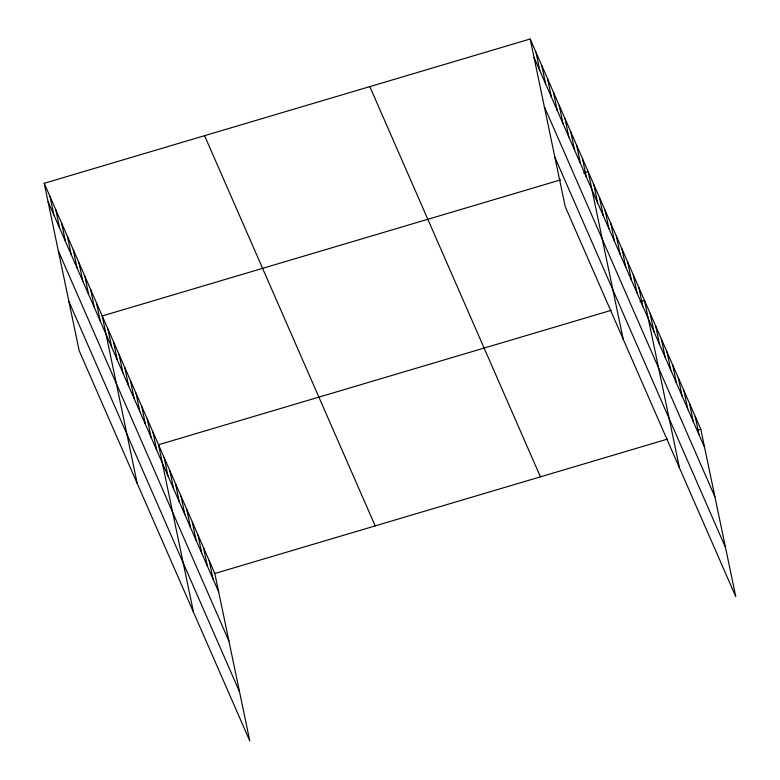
<?xml version="1.0" encoding="UTF-8"?>
<svg xmlns="http://www.w3.org/2000/svg" width="780" height="780" viewBox="0 0 780 780"><rect width="100%" height="100%" fill="white"/><g stroke="black" fill="none" stroke-linecap="round" stroke-linejoin="round"><path stroke-width="1.17" d="M44.216 183.29L214.822 573.505L249.815 741L79.199 350.785L44.216 183.29L530.185 39L700.801 429.215L735.784 596.71L565.178 206.495L530.185 39M560.703 179.839L102.219 315.959L137.212 483.454M583.615 173.033L588.198 171.678L623.191 339.173M611.276 310.313L158.516 444.736L193.508 612.232M639.912 301.811L644.495 300.446L679.487 467.941M214.822 573.505L667.573 439.081M697.359 430.238L700.801 429.215M534.017 57.349L704.633 447.574M544.303 106.567L714.909 496.792M554.892 157.277L725.507 547.492M369.817 86.619L540.423 476.834M204.584 135.671L375.19 525.886M48.048 201.64L218.653 591.854M58.325 250.858L228.94 641.072M68.923 301.567L239.528 691.782M695.165 416.344L698.997 434.694M689.539 403.465L693.371 421.814M683.904 390.585L687.745 408.944M678.278 377.705L682.11 396.065M672.643 364.835L676.484 383.185M667.017 351.956L670.849 370.305M661.381 339.076L665.223 357.435M655.756 326.196L659.587 344.555M650.13 313.326L653.962 331.675M638.869 287.567L642.7 305.926M633.233 274.697L637.065 293.046M627.608 261.817L631.439 280.166M621.972 248.937L625.813 267.286M616.346 236.057L620.178 254.416M610.711 223.187L614.552 241.537M605.085 210.307L608.917 228.657M599.459 197.428L603.291 215.777M593.824 184.548L597.655 202.907M582.397 158.408L586.228 176.758M576.596 145.139L580.427 163.488M570.794 131.869L574.626 150.228M564.993 118.609L568.825 136.958M559.192 105.339L563.024 123.688M553.39 92.069L557.222 110.419M547.589 78.799L551.421 97.159M541.788 65.54L545.62 83.889M535.987 52.27L539.818 70.619M209.196 560.625L213.028 578.984M203.56 547.755L207.392 566.105M197.935 534.875L201.766 553.225M192.299 521.995L196.131 540.345M186.673 509.116L190.505 527.475M181.038 496.246L184.88 514.595M175.412 483.366L179.244 501.716M169.777 470.486L173.618 488.836M164.151 457.606L167.983 475.966M152.89 431.857L156.721 450.206M147.264 418.977L151.096 437.336M141.628 406.097L145.46 424.456M136.003 393.227L139.834 411.577M130.367 380.348L134.199 398.697M124.742 367.468L128.573 385.827M119.106 354.588L122.947 372.947M113.48 341.718L117.312 360.067M107.845 328.838L111.686 347.188M96.418 302.698L100.249 321.048M90.617 289.429L94.448 307.778M84.815 276.159L88.647 294.508M79.014 262.889L82.846 281.248M73.213 249.619L77.044 267.979M67.412 236.359L71.253 254.709M61.61 223.09L65.452 241.439M55.809 209.82L59.651 228.179M50.008 196.55L53.849 214.909"/></g></svg>
